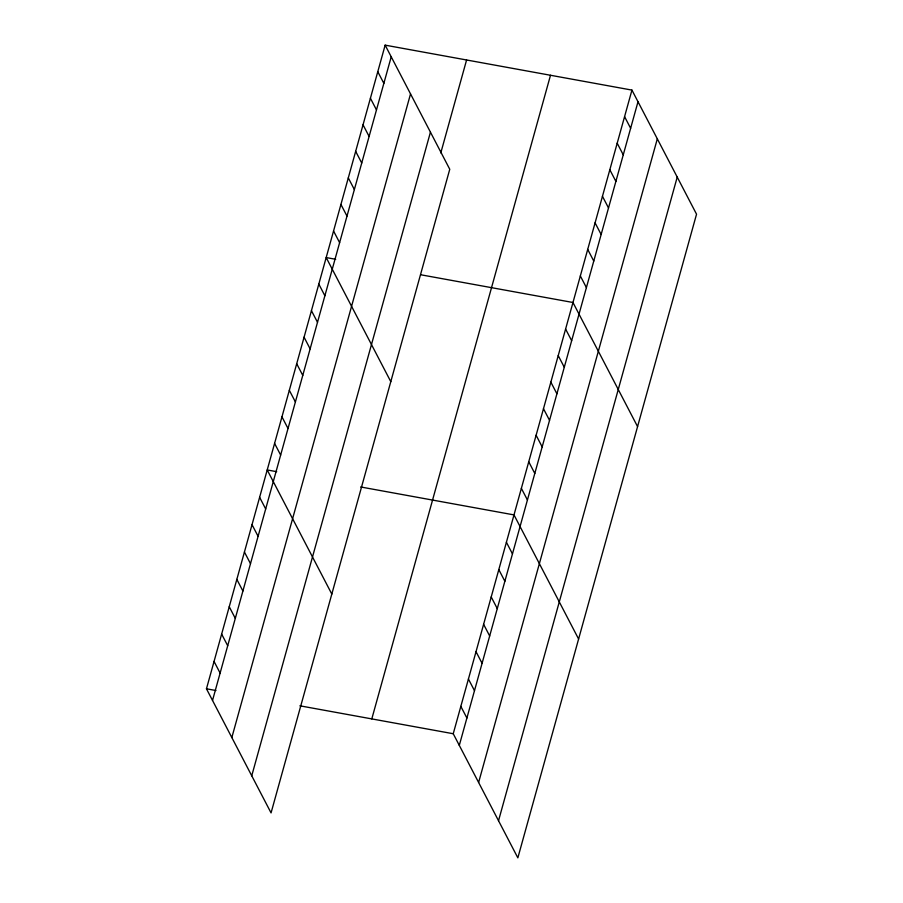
<?xml version="1.0" encoding="UTF-8"?>
<svg xmlns="http://www.w3.org/2000/svg" width="903" height="903" viewBox="0 0 903 903"><rect width="100%" height="100%" fill="white"/><g stroke="black" fill="none" stroke-linecap="round" stroke-linejoin="round"><path stroke-width="1.35" d="M385.152 45.15L449.762 169.267L271.058 812.903L206.46 688.797L385.152 45.15L631.942 90.097L696.54 214.203L517.848 857.85L453.238 733.733L631.942 90.097M212.521 700.446L391.225 56.799M231.834 737.559L410.538 93.912M251.745 775.79L430.449 132.154M440.799 152.912L466.591 59.982M371.799 718.912L550.503 75.265M459.3 745.381L638.003 101.746M478.613 782.495L657.316 138.859M498.524 820.737L677.227 177.09M335.69 259.285L326.186 257.558L390.796 381.664M420.945 274.805L572.965 302.494L637.574 426.611M276.713 471.682L267.209 469.955L331.819 594.072M360.636 486.965L513.999 514.902L578.597 639.008M206.46 688.797L215.952 690.524M299.875 705.807L453.238 733.733M624.571 116.645L630.633 128.294M617.189 143.193L623.262 154.842M609.818 169.741L615.891 181.39M602.448 196.29L608.509 207.938M595.077 222.849L601.138 234.487M587.706 249.397L593.768 261.046M580.336 275.946L586.397 287.594M565.594 329.042L571.655 340.691M558.223 355.601L564.285 367.239M550.853 382.15L556.914 393.798M377.781 71.698L383.854 83.347M543.482 408.698L549.543 420.346M370.411 98.246L376.472 109.895M536.111 435.246L542.172 446.895M363.04 124.806L369.101 136.443M528.74 461.794L534.802 473.443M355.669 151.354L361.731 163.003M521.37 488.354L527.431 499.991M348.298 177.902L354.36 189.551M340.928 204.45L346.989 216.099M506.402 542.251L512.464 553.9M333.557 230.999L339.618 242.647M498.806 569.612L504.867 581.261M491.209 596.962L497.271 608.611M318.815 284.106L324.877 295.755M483.613 624.323L489.674 635.972M311.445 310.655L317.506 322.303M476.016 651.673L482.078 663.321M304.074 337.203L310.135 348.851M468.42 679.033L474.493 690.671M296.703 363.751L302.765 375.4M460.835 706.383L466.896 718.032M289.332 390.31L295.394 401.948M281.962 416.859L288.023 428.507M274.58 443.407L280.652 455.056M259.624 497.316L265.685 508.953M252.027 524.666L258.089 536.314M244.431 552.026L250.492 563.664M236.834 579.376L242.896 591.025M229.238 606.726L235.299 618.374M221.641 634.087L227.703 645.735M214.045 661.436L220.118 673.085"/></g></svg>
